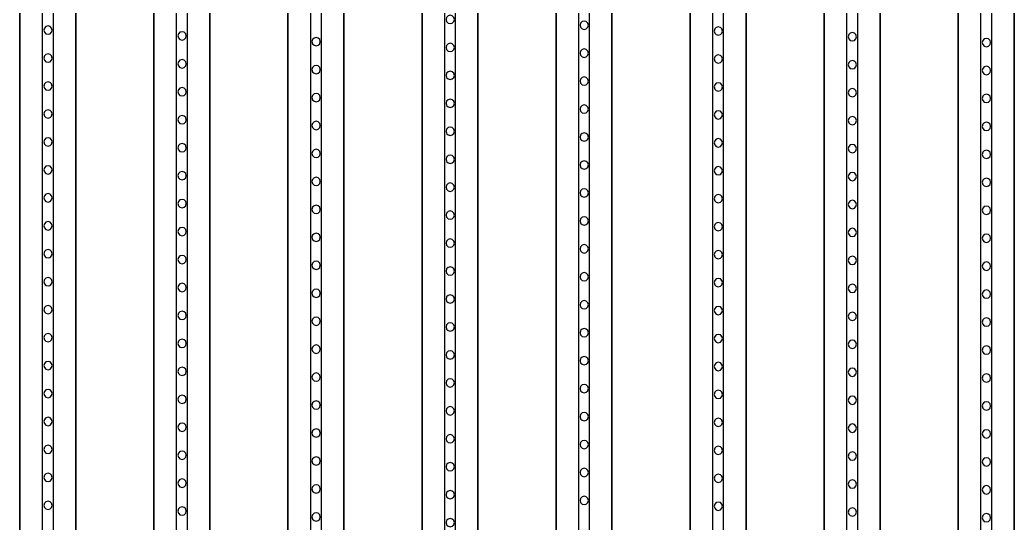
# Model space of a CAD drawing. Header units: metres. Extents: x -1550 to 1550, y -904 to 26100.
# Drawn here: x 12 to 190, y 6186.8 to 6276.8 of the extents above; entities that cross this region are included whole.
import ezdxf

# ---------------------------------------------------------------- set-up
doc = ezdxf.new("R2010")
doc.units = ezdxf.units.M
for name, color, linetype in [('Metal', 4, 'CONTINUOUS'), ('pattern_ionp', 7, 'CONTINUOUS'), ('Polyimide', 3, 'CONTINUOUS'), ('Polyimide_Negative', 5, 'CONTINUOUS')]:
    doc.layers.add(name, color=color, linetype=linetype)

msp = doc.modelspace()

# ---------------------------------------------------------------- linework, layer by layer
at = {"layer": 'Metal'}
for points in [[(18, 8.5), (18, 11993.5), (16, 11993.5), (16, 11993.5), (16, 8.5)], [(42, 262.47), (42, 11993.5), (40, 11993.5), (40, 11993.5), (40, 262.47)], [(66, 516.44), (66, 11993.5), (64, 11993.5), (64, 11993.5), (64, 516.44)], [(90, 770.4), (90, 11993.5), (88, 11993.5), (88, 11993.5), (88, 770.4)], [(114, 1024.37), (114, 11993.5), (112, 11993.5), (112, 11993.5), (112, 1024.37)], [(138, 1278.34), (138, 11993.5), (136, 11993.5), (136, 11993.5), (136, 1278.34)], [(162, 1532.31), (162, 11993.5), (160, 11993.5), (160, 11993.5), (160, 1532.31)], [(186, 1786.28), (186, 11993.5), (184, 11993.5), (184, 11993.5), (184, 1786.28)]]:
    msp.add_lwpolyline(points, dxfattribs=at)
at = {"layer": 'pattern_ionp'}
for points in [[(89.79, 6276.85), (89.69, 6277.22), (89.41, 6277.5), (89.04, 6277.6), (88.66, 6277.5), (88.39, 6277.22), (88.29, 6276.85), (88.39, 6276.47), (88.66, 6276.2), (89.04, 6276.1), (89.41, 6276.2), (89.69, 6276.47), (89.79, 6276.85)], [(113.79, 6275.82), (113.69, 6276.19), (113.41, 6276.47), (113.04, 6276.57), (112.66, 6276.47), (112.39, 6276.19), (112.29, 6275.82), (112.39, 6275.44), (112.66, 6275.17), (113.04, 6275.07), (113.41, 6275.17), (113.69, 6275.44), (113.79, 6275.82)], [(17.79, 6274.94), (17.69, 6275.32), (17.41, 6275.59), (17.04, 6275.69), (16.66, 6275.59), (16.39, 6275.32), (16.29, 6274.94), (16.39, 6274.57), (16.66, 6274.29), (17.04, 6274.19), (17.41, 6274.29), (17.69, 6274.57), (17.79, 6274.94)], [(41.79, 6273.91), (41.69, 6274.29), (41.41, 6274.56), (41.04, 6274.66), (40.66, 6274.56), (40.39, 6274.29), (40.29, 6273.91), (40.39, 6273.54), (40.66, 6273.26), (41.04, 6273.16), (41.41, 6273.26), (41.69, 6273.54), (41.79, 6273.91)], [(137.79, 6274.78), (137.69, 6275.16), (137.41, 6275.43), (137.04, 6275.53), (136.66, 6275.43), (136.39, 6275.16), (136.29, 6274.78), (136.39, 6274.41), (136.66, 6274.14), (137.04, 6274.03), (137.41, 6274.14), (137.69, 6274.41), (137.79, 6274.78)], [(161.79, 6273.75), (161.69, 6274.13), (161.41, 6274.4), (161.04, 6274.5), (160.66, 6274.4), (160.39, 6274.13), (160.29, 6273.75), (160.39, 6273.38), (160.66, 6273.1), (161.04, 6273), (161.41, 6273.1), (161.69, 6273.38), (161.79, 6273.75)], [(65.79, 6272.88), (65.69, 6273.25), (65.41, 6273.53), (65.04, 6273.63), (64.66, 6273.53), (64.39, 6273.25), (64.29, 6272.88), (64.39, 6272.5), (64.66, 6272.23), (65.04, 6272.13), (65.41, 6272.23), (65.69, 6272.5), (65.79, 6272.88)], [(185.79, 6272.72), (185.69, 6273.1), (185.41, 6273.37), (185.04, 6273.47), (184.66, 6273.37), (184.39, 6273.1), (184.29, 6272.72), (184.39, 6272.35), (184.66, 6272.07), (185.04, 6271.97), (185.41, 6272.07), (185.69, 6272.35), (185.79, 6272.72)], [(89.79, 6271.85), (89.69, 6272.22), (89.41, 6272.5), (89.04, 6272.6), (88.66, 6272.5), (88.39, 6272.22), (88.29, 6271.85), (88.39, 6271.47), (88.66, 6271.2), (89.04, 6271.1), (89.41, 6271.2), (89.69, 6271.47), (89.79, 6271.85)], [(113.79, 6270.82), (113.69, 6271.19), (113.41, 6271.47), (113.04, 6271.57), (112.66, 6271.47), (112.39, 6271.19), (112.29, 6270.82), (112.39, 6270.44), (112.66, 6270.17), (113.04, 6270.07), (113.41, 6270.17), (113.69, 6270.44), (113.79, 6270.82)], [(17.79, 6269.94), (17.69, 6270.32), (17.41, 6270.59), (17.04, 6270.69), (16.66, 6270.59), (16.39, 6270.32), (16.29, 6269.94), (16.39, 6269.57), (16.66, 6269.29), (17.04, 6269.19), (17.41, 6269.29), (17.69, 6269.57), (17.79, 6269.94)], [(41.79, 6268.91), (41.69, 6269.29), (41.41, 6269.56), (41.04, 6269.66), (40.66, 6269.56), (40.39, 6269.29), (40.29, 6268.91), (40.39, 6268.54), (40.66, 6268.26), (41.04, 6268.16), (41.41, 6268.26), (41.69, 6268.54), (41.79, 6268.91)], [(137.79, 6269.78), (137.69, 6270.16), (137.41, 6270.43), (137.04, 6270.53), (136.66, 6270.43), (136.39, 6270.16), (136.29, 6269.78), (136.39, 6269.41), (136.66, 6269.14), (137.04, 6269.03), (137.41, 6269.14), (137.69, 6269.41), (137.79, 6269.78)], [(161.79, 6268.75), (161.69, 6269.13), (161.41, 6269.4), (161.04, 6269.5), (160.66, 6269.4), (160.39, 6269.13), (160.29, 6268.75), (160.39, 6268.38), (160.66, 6268.1), (161.04, 6268), (161.41, 6268.1), (161.69, 6268.38), (161.79, 6268.75)], [(65.79, 6267.88), (65.69, 6268.25), (65.41, 6268.53), (65.04, 6268.63), (64.66, 6268.53), (64.39, 6268.25), (64.29, 6267.88), (64.39, 6267.5), (64.66, 6267.23), (65.04, 6267.13), (65.41, 6267.23), (65.69, 6267.5), (65.79, 6267.88)], [(89.79, 6266.85), (89.69, 6267.22), (89.41, 6267.5), (89.04, 6267.6), (88.66, 6267.5), (88.39, 6267.22), (88.29, 6266.85), (88.39, 6266.47), (88.66, 6266.2), (89.04, 6266.1), (89.41, 6266.2), (89.69, 6266.47), (89.79, 6266.85)], [(185.79, 6267.72), (185.69, 6268.1), (185.41, 6268.37), (185.04, 6268.47), (184.66, 6268.37), (184.39, 6268.1), (184.29, 6267.72), (184.39, 6267.35), (184.66, 6267.07), (185.04, 6266.97), (185.41, 6267.07), (185.69, 6267.35), (185.79, 6267.72)], [(17.79, 6264.94), (17.69, 6265.32), (17.41, 6265.59), (17.04, 6265.69), (16.66, 6265.59), (16.39, 6265.32), (16.29, 6264.94), (16.39, 6264.57), (16.66, 6264.29), (17.04, 6264.19), (17.41, 6264.29), (17.69, 6264.57), (17.79, 6264.94)], [(113.79, 6265.82), (113.69, 6266.19), (113.41, 6266.47), (113.04, 6266.57), (112.66, 6266.47), (112.39, 6266.19), (112.29, 6265.82), (112.39, 6265.44), (112.66, 6265.17), (113.04, 6265.07), (113.41, 6265.17), (113.69, 6265.44), (113.79, 6265.82)], [(41.79, 6263.91), (41.69, 6264.29), (41.41, 6264.56), (41.04, 6264.66), (40.66, 6264.56), (40.39, 6264.29), (40.29, 6263.91), (40.39, 6263.54), (40.66, 6263.26), (41.04, 6263.16), (41.41, 6263.26), (41.69, 6263.54), (41.79, 6263.91)], [(137.79, 6264.78), (137.69, 6265.16), (137.41, 6265.43), (137.04, 6265.53), (136.66, 6265.43), (136.39, 6265.16), (136.29, 6264.78), (136.39, 6264.41), (136.66, 6264.14), (137.04, 6264.03), (137.41, 6264.14), (137.69, 6264.41), (137.79, 6264.78)], [(161.79, 6263.75), (161.69, 6264.13), (161.41, 6264.4), (161.04, 6264.5), (160.66, 6264.4), (160.39, 6264.13), (160.29, 6263.75), (160.39, 6263.38), (160.66, 6263.1), (161.04, 6263), (161.41, 6263.1), (161.69, 6263.38), (161.79, 6263.75)], [(65.79, 6262.88), (65.69, 6263.25), (65.41, 6263.53), (65.04, 6263.63), (64.66, 6263.53), (64.39, 6263.25), (64.29, 6262.88), (64.39, 6262.5), (64.66, 6262.23), (65.04, 6262.13), (65.41, 6262.23), (65.69, 6262.5), (65.79, 6262.88)], [(89.79, 6261.85), (89.69, 6262.22), (89.41, 6262.5), (89.04, 6262.6), (88.66, 6262.5), (88.39, 6262.22), (88.29, 6261.85), (88.39, 6261.47), (88.66, 6261.2), (89.04, 6261.1), (89.41, 6261.2), (89.69, 6261.47), (89.79, 6261.85)], [(185.79, 6262.72), (185.69, 6263.1), (185.41, 6263.37), (185.04, 6263.47), (184.66, 6263.37), (184.39, 6263.1), (184.29, 6262.72), (184.39, 6262.35), (184.66, 6262.07), (185.04, 6261.97), (185.41, 6262.07), (185.69, 6262.35), (185.79, 6262.72)], [(17.79, 6259.94), (17.69, 6260.32), (17.41, 6260.59), (17.04, 6260.69), (16.66, 6260.59), (16.39, 6260.32), (16.29, 6259.94), (16.39, 6259.57), (16.66, 6259.29), (17.04, 6259.19), (17.41, 6259.29), (17.69, 6259.57), (17.79, 6259.94)], [(113.79, 6260.82), (113.69, 6261.19), (113.41, 6261.47), (113.04, 6261.57), (112.66, 6261.47), (112.39, 6261.19), (112.29, 6260.82), (112.39, 6260.44), (112.66, 6260.17), (113.04, 6260.07), (113.41, 6260.17), (113.69, 6260.44), (113.79, 6260.82)], [(137.79, 6259.78), (137.69, 6260.16), (137.41, 6260.43), (137.04, 6260.53), (136.66, 6260.43), (136.39, 6260.16), (136.29, 6259.78), (136.39, 6259.41), (136.66, 6259.14), (137.04, 6259.03), (137.41, 6259.14), (137.69, 6259.41), (137.79, 6259.78)], [(41.79, 6258.91), (41.69, 6259.29), (41.41, 6259.56), (41.04, 6259.66), (40.66, 6259.56), (40.39, 6259.29), (40.29, 6258.91), (40.39, 6258.54), (40.66, 6258.26), (41.04, 6258.16), (41.41, 6258.26), (41.69, 6258.54), (41.79, 6258.91)], [(65.79, 6257.88), (65.69, 6258.25), (65.41, 6258.53), (65.04, 6258.63), (64.66, 6258.53), (64.39, 6258.25), (64.29, 6257.88), (64.39, 6257.5), (64.66, 6257.23), (65.04, 6257.13), (65.41, 6257.23), (65.69, 6257.5), (65.79, 6257.88)], [(161.79, 6258.75), (161.69, 6259.13), (161.41, 6259.4), (161.04, 6259.5), (160.66, 6259.4), (160.39, 6259.13), (160.29, 6258.75), (160.39, 6258.38), (160.66, 6258.1), (161.04, 6258), (161.41, 6258.1), (161.69, 6258.38), (161.79, 6258.75)], [(89.79, 6256.85), (89.69, 6257.22), (89.41, 6257.5), (89.04, 6257.6), (88.66, 6257.5), (88.39, 6257.22), (88.29, 6256.85), (88.39, 6256.47), (88.66, 6256.2), (89.04, 6256.1), (89.41, 6256.2), (89.69, 6256.47), (89.79, 6256.85)], [(185.79, 6257.72), (185.69, 6258.1), (185.41, 6258.37), (185.04, 6258.47), (184.66, 6258.37), (184.39, 6258.1), (184.29, 6257.72), (184.39, 6257.35), (184.66, 6257.07), (185.04, 6256.97), (185.41, 6257.07), (185.69, 6257.35), (185.79, 6257.72)], [(17.79, 6254.94), (17.69, 6255.32), (17.41, 6255.59), (17.04, 6255.69), (16.66, 6255.59), (16.39, 6255.32), (16.29, 6254.94), (16.39, 6254.57), (16.66, 6254.29), (17.04, 6254.19), (17.41, 6254.29), (17.69, 6254.57), (17.79, 6254.94)], [(113.79, 6255.82), (113.69, 6256.19), (113.41, 6256.47), (113.04, 6256.57), (112.66, 6256.47), (112.39, 6256.19), (112.29, 6255.82), (112.39, 6255.44), (112.66, 6255.17), (113.04, 6255.07), (113.41, 6255.17), (113.69, 6255.44), (113.79, 6255.82)], [(137.79, 6254.78), (137.69, 6255.16), (137.41, 6255.43), (137.04, 6255.53), (136.66, 6255.43), (136.39, 6255.16), (136.29, 6254.78), (136.39, 6254.41), (136.66, 6254.14), (137.04, 6254.03), (137.41, 6254.14), (137.69, 6254.41), (137.79, 6254.78)], [(41.79, 6253.91), (41.69, 6254.29), (41.41, 6254.56), (41.04, 6254.66), (40.66, 6254.56), (40.39, 6254.29), (40.29, 6253.91), (40.39, 6253.54), (40.66, 6253.26), (41.04, 6253.16), (41.41, 6253.26), (41.69, 6253.54), (41.79, 6253.91)], [(65.79, 6252.88), (65.69, 6253.25), (65.41, 6253.53), (65.04, 6253.63), (64.66, 6253.53), (64.39, 6253.25), (64.29, 6252.88), (64.39, 6252.5), (64.66, 6252.23), (65.04, 6252.13), (65.41, 6252.23), (65.69, 6252.5), (65.79, 6252.88)], [(161.79, 6253.75), (161.69, 6254.13), (161.41, 6254.4), (161.04, 6254.5), (160.66, 6254.4), (160.39, 6254.13), (160.29, 6253.75), (160.39, 6253.38), (160.66, 6253.1), (161.04, 6253), (161.41, 6253.1), (161.69, 6253.38), (161.79, 6253.75)], [(185.79, 6252.72), (185.69, 6253.1), (185.41, 6253.37), (185.04, 6253.47), (184.66, 6253.37), (184.39, 6253.1), (184.29, 6252.72), (184.39, 6252.35), (184.66, 6252.07), (185.04, 6251.97), (185.41, 6252.07), (185.69, 6252.35), (185.79, 6252.72)], [(89.79, 6251.85), (89.69, 6252.22), (89.41, 6252.5), (89.04, 6252.6), (88.66, 6252.5), (88.39, 6252.22), (88.29, 6251.85), (88.39, 6251.47), (88.66, 6251.2), (89.04, 6251.1), (89.41, 6251.2), (89.69, 6251.47), (89.79, 6251.85)], [(113.79, 6250.82), (113.69, 6251.19), (113.41, 6251.47), (113.04, 6251.57), (112.66, 6251.47), (112.39, 6251.19), (112.29, 6250.82), (112.39, 6250.44), (112.66, 6250.17), (113.04, 6250.07), (113.41, 6250.17), (113.69, 6250.44), (113.79, 6250.82)], [(17.79, 6249.94), (17.69, 6250.32), (17.41, 6250.59), (17.04, 6250.69), (16.66, 6250.59), (16.39, 6250.32), (16.29, 6249.94), (16.39, 6249.57), (16.66, 6249.29), (17.04, 6249.19), (17.41, 6249.29), (17.69, 6249.57), (17.79, 6249.94)], [(41.79, 6248.91), (41.69, 6249.29), (41.41, 6249.56), (41.04, 6249.66), (40.66, 6249.56), (40.39, 6249.29), (40.29, 6248.91), (40.39, 6248.54), (40.66, 6248.26), (41.04, 6248.16), (41.41, 6248.26), (41.69, 6248.54), (41.79, 6248.91)], [(137.79, 6249.78), (137.69, 6250.16), (137.41, 6250.43), (137.04, 6250.53), (136.66, 6250.43), (136.39, 6250.16), (136.29, 6249.78), (136.39, 6249.41), (136.66, 6249.14), (137.04, 6249.03), (137.41, 6249.14), (137.69, 6249.41), (137.79, 6249.78)], [(65.79, 6247.88), (65.69, 6248.25), (65.41, 6248.53), (65.04, 6248.63), (64.66, 6248.53), (64.39, 6248.25), (64.29, 6247.88), (64.39, 6247.5), (64.66, 6247.23), (65.04, 6247.13), (65.41, 6247.23), (65.69, 6247.5), (65.79, 6247.88)], [(161.79, 6248.75), (161.69, 6249.13), (161.41, 6249.4), (161.04, 6249.5), (160.66, 6249.4), (160.39, 6249.13), (160.29, 6248.75), (160.39, 6248.38), (160.66, 6248.1), (161.04, 6248), (161.41, 6248.1), (161.69, 6248.38), (161.79, 6248.75)], [(185.79, 6247.72), (185.69, 6248.1), (185.41, 6248.37), (185.04, 6248.47), (184.66, 6248.37), (184.39, 6248.1), (184.29, 6247.72), (184.39, 6247.35), (184.66, 6247.07), (185.04, 6246.97), (185.41, 6247.07), (185.69, 6247.35), (185.79, 6247.72)], [(89.79, 6246.85), (89.69, 6247.22), (89.41, 6247.5), (89.04, 6247.6), (88.66, 6247.5), (88.39, 6247.22), (88.29, 6246.85), (88.39, 6246.47), (88.66, 6246.2), (89.04, 6246.1), (89.41, 6246.2), (89.69, 6246.47), (89.79, 6246.85)], [(113.79, 6245.82), (113.69, 6246.19), (113.41, 6246.47), (113.04, 6246.57), (112.66, 6246.47), (112.39, 6246.19), (112.29, 6245.82), (112.39, 6245.44), (112.66, 6245.17), (113.04, 6245.07), (113.41, 6245.17), (113.69, 6245.44), (113.79, 6245.82)], [(17.79, 6244.94), (17.69, 6245.32), (17.41, 6245.59), (17.04, 6245.69), (16.66, 6245.59), (16.39, 6245.32), (16.29, 6244.94), (16.39, 6244.57), (16.66, 6244.29), (17.04, 6244.19), (17.41, 6244.29), (17.69, 6244.57), (17.79, 6244.94)], [(41.79, 6243.91), (41.69, 6244.29), (41.41, 6244.56), (41.04, 6244.66), (40.66, 6244.56), (40.39, 6244.29), (40.29, 6243.91), (40.39, 6243.54), (40.66, 6243.26), (41.04, 6243.16), (41.41, 6243.26), (41.69, 6243.54), (41.79, 6243.91)], [(137.79, 6244.78), (137.69, 6245.16), (137.41, 6245.43), (137.04, 6245.53), (136.66, 6245.43), (136.39, 6245.16), (136.29, 6244.78), (136.39, 6244.41), (136.66, 6244.14), (137.04, 6244.03), (137.41, 6244.14), (137.69, 6244.41), (137.79, 6244.78)], [(161.79, 6243.75), (161.69, 6244.13), (161.41, 6244.4), (161.04, 6244.5), (160.66, 6244.4), (160.39, 6244.13), (160.29, 6243.75), (160.39, 6243.38), (160.66, 6243.1), (161.04, 6243), (161.41, 6243.1), (161.69, 6243.38), (161.79, 6243.75)], [(65.79, 6242.88), (65.69, 6243.25), (65.41, 6243.53), (65.04, 6243.63), (64.66, 6243.53), (64.39, 6243.25), (64.29, 6242.88), (64.39, 6242.5), (64.66, 6242.23), (65.04, 6242.13), (65.41, 6242.23), (65.69, 6242.5), (65.79, 6242.88)], [(89.79, 6241.85), (89.69, 6242.22), (89.41, 6242.5), (89.04, 6242.6), (88.66, 6242.5), (88.39, 6242.22), (88.29, 6241.85), (88.39, 6241.47), (88.66, 6241.2), (89.04, 6241.1), (89.41, 6241.2), (89.69, 6241.47), (89.79, 6241.85)], [(185.79, 6242.72), (185.69, 6243.1), (185.41, 6243.37), (185.04, 6243.47), (184.66, 6243.37), (184.39, 6243.1), (184.29, 6242.72), (184.39, 6242.35), (184.66, 6242.07), (185.04, 6241.97), (185.41, 6242.07), (185.69, 6242.35), (185.79, 6242.72)], [(17.79, 6239.94), (17.69, 6240.32), (17.41, 6240.59), (17.04, 6240.69), (16.66, 6240.59), (16.39, 6240.32), (16.29, 6239.94), (16.39, 6239.57), (16.66, 6239.29), (17.04, 6239.19), (17.41, 6239.29), (17.69, 6239.57), (17.79, 6239.94)], [(113.79, 6240.82), (113.69, 6241.19), (113.41, 6241.47), (113.04, 6241.57), (112.66, 6241.47), (112.39, 6241.19), (112.29, 6240.82), (112.39, 6240.44), (112.66, 6240.17), (113.04, 6240.07), (113.41, 6240.17), (113.69, 6240.44), (113.79, 6240.82)], [(41.79, 6238.91), (41.69, 6239.29), (41.41, 6239.56), (41.04, 6239.66), (40.66, 6239.56), (40.39, 6239.29), (40.29, 6238.91), (40.39, 6238.54), (40.66, 6238.26), (41.04, 6238.16), (41.41, 6238.26), (41.69, 6238.54), (41.79, 6238.91)], [(137.79, 6239.78), (137.69, 6240.16), (137.41, 6240.43), (137.04, 6240.53), (136.66, 6240.43), (136.39, 6240.16), (136.29, 6239.78), (136.39, 6239.41), (136.66, 6239.14), (137.04, 6239.03), (137.41, 6239.14), (137.69, 6239.41), (137.79, 6239.78)], [(161.79, 6238.75), (161.69, 6239.13), (161.41, 6239.4), (161.04, 6239.5), (160.66, 6239.4), (160.39, 6239.13), (160.29, 6238.75), (160.39, 6238.38), (160.66, 6238.1), (161.04, 6238), (161.41, 6238.1), (161.69, 6238.38), (161.79, 6238.75)], [(65.79, 6237.88), (65.69, 6238.25), (65.41, 6238.53), (65.04, 6238.63), (64.66, 6238.53), (64.39, 6238.25), (64.29, 6237.88), (64.39, 6237.5), (64.66, 6237.23), (65.04, 6237.13), (65.41, 6237.23), (65.69, 6237.5), (65.79, 6237.88)], [(89.79, 6236.85), (89.69, 6237.22), (89.41, 6237.5), (89.04, 6237.6), (88.66, 6237.5), (88.39, 6237.22), (88.29, 6236.85), (88.39, 6236.47), (88.66, 6236.2), (89.04, 6236.1), (89.41, 6236.2), (89.69, 6236.47), (89.79, 6236.85)], [(185.79, 6237.72), (185.69, 6238.1), (185.41, 6238.37), (185.04, 6238.47), (184.66, 6238.37), (184.39, 6238.1), (184.29, 6237.72), (184.39, 6237.35), (184.66, 6237.07), (185.04, 6236.97), (185.41, 6237.07), (185.69, 6237.35), (185.79, 6237.72)], [(17.79, 6234.94), (17.69, 6235.32), (17.41, 6235.59), (17.04, 6235.69), (16.66, 6235.59), (16.39, 6235.32), (16.29, 6234.94), (16.39, 6234.57), (16.66, 6234.29), (17.04, 6234.19), (17.41, 6234.29), (17.69, 6234.57), (17.79, 6234.94)], [(113.79, 6235.82), (113.69, 6236.19), (113.41, 6236.47), (113.04, 6236.57), (112.66, 6236.47), (112.39, 6236.19), (112.29, 6235.82), (112.39, 6235.44), (112.66, 6235.17), (113.04, 6235.07), (113.41, 6235.17), (113.69, 6235.44), (113.79, 6235.82)], [(137.79, 6234.78), (137.69, 6235.16), (137.41, 6235.43), (137.04, 6235.53), (136.66, 6235.43), (136.39, 6235.16), (136.29, 6234.78), (136.39, 6234.41), (136.66, 6234.14), (137.04, 6234.03), (137.41, 6234.14), (137.69, 6234.41), (137.79, 6234.78)], [(41.79, 6233.91), (41.69, 6234.29), (41.41, 6234.56), (41.04, 6234.66), (40.66, 6234.56), (40.39, 6234.29), (40.29, 6233.91), (40.39, 6233.54), (40.66, 6233.26), (41.04, 6233.16), (41.41, 6233.26), (41.69, 6233.54), (41.79, 6233.91)], [(65.79, 6232.88), (65.69, 6233.25), (65.41, 6233.53), (65.04, 6233.63), (64.66, 6233.53), (64.39, 6233.25), (64.29, 6232.88), (64.39, 6232.5), (64.66, 6232.23), (65.04, 6232.13), (65.41, 6232.23), (65.69, 6232.5), (65.79, 6232.88)], [(161.79, 6233.75), (161.69, 6234.13), (161.41, 6234.4), (161.04, 6234.5), (160.66, 6234.4), (160.39, 6234.13), (160.29, 6233.75), (160.39, 6233.38), (160.66, 6233.1), (161.04, 6233), (161.41, 6233.1), (161.69, 6233.38), (161.79, 6233.75)], [(89.79, 6231.85), (89.69, 6232.22), (89.41, 6232.5), (89.04, 6232.6), (88.66, 6232.5), (88.39, 6232.22), (88.29, 6231.85), (88.39, 6231.47), (88.66, 6231.2), (89.04, 6231.1), (89.41, 6231.2), (89.69, 6231.47), (89.79, 6231.85)], [(185.79, 6232.72), (185.69, 6233.1), (185.41, 6233.37), (185.04, 6233.47), (184.66, 6233.37), (184.39, 6233.1), (184.29, 6232.72), (184.39, 6232.35), (184.66, 6232.07), (185.04, 6231.97), (185.41, 6232.07), (185.69, 6232.35), (185.79, 6232.72)], [(17.79, 6229.94), (17.69, 6230.32), (17.41, 6230.59), (17.04, 6230.69), (16.66, 6230.59), (16.39, 6230.32), (16.29, 6229.94), (16.39, 6229.57), (16.66, 6229.29), (17.04, 6229.19), (17.41, 6229.29), (17.69, 6229.57), (17.79, 6229.94)], [(113.79, 6230.82), (113.69, 6231.19), (113.41, 6231.47), (113.04, 6231.57), (112.66, 6231.47), (112.39, 6231.19), (112.29, 6230.82), (112.39, 6230.44), (112.66, 6230.17), (113.04, 6230.07), (113.41, 6230.17), (113.69, 6230.44), (113.79, 6230.82)], [(137.79, 6229.78), (137.69, 6230.16), (137.41, 6230.43), (137.04, 6230.53), (136.66, 6230.43), (136.39, 6230.16), (136.29, 6229.78), (136.39, 6229.41), (136.66, 6229.14), (137.04, 6229.03), (137.41, 6229.14), (137.69, 6229.41), (137.79, 6229.78)], [(41.79, 6228.91), (41.69, 6229.29), (41.41, 6229.56), (41.04, 6229.66), (40.66, 6229.56), (40.39, 6229.29), (40.29, 6228.91), (40.39, 6228.54), (40.66, 6228.26), (41.04, 6228.16), (41.41, 6228.26), (41.69, 6228.54), (41.79, 6228.91)], [(65.79, 6227.88), (65.69, 6228.25), (65.41, 6228.53), (65.04, 6228.63), (64.66, 6228.53), (64.39, 6228.25), (64.29, 6227.88), (64.39, 6227.5), (64.66, 6227.23), (65.04, 6227.13), (65.41, 6227.23), (65.69, 6227.5), (65.79, 6227.88)], [(161.79, 6228.75), (161.69, 6229.13), (161.41, 6229.4), (161.04, 6229.5), (160.66, 6229.4), (160.39, 6229.13), (160.29, 6228.75), (160.39, 6228.38), (160.66, 6228.1), (161.04, 6228), (161.41, 6228.1), (161.69, 6228.38), (161.79, 6228.75)], [(185.79, 6227.72), (185.69, 6228.1), (185.41, 6228.37), (185.04, 6228.47), (184.66, 6228.37), (184.39, 6228.1), (184.29, 6227.72), (184.39, 6227.35), (184.66, 6227.07), (185.04, 6226.97), (185.41, 6227.07), (185.69, 6227.35), (185.79, 6227.72)], [(89.79, 6226.85), (89.69, 6227.22), (89.41, 6227.5), (89.04, 6227.6), (88.66, 6227.5), (88.39, 6227.22), (88.29, 6226.85), (88.39, 6226.47), (88.66, 6226.2), (89.04, 6226.1), (89.41, 6226.2), (89.69, 6226.47), (89.79, 6226.85)], [(113.79, 6225.82), (113.69, 6226.19), (113.41, 6226.47), (113.04, 6226.57), (112.66, 6226.47), (112.39, 6226.19), (112.29, 6225.82), (112.39, 6225.44), (112.66, 6225.17), (113.04, 6225.07), (113.41, 6225.17), (113.69, 6225.44), (113.79, 6225.82)], [(17.79, 6224.94), (17.69, 6225.32), (17.41, 6225.59), (17.04, 6225.69), (16.66, 6225.59), (16.39, 6225.32), (16.29, 6224.94), (16.39, 6224.57), (16.66, 6224.29), (17.04, 6224.19), (17.41, 6224.29), (17.69, 6224.57), (17.79, 6224.94)], [(41.79, 6223.91), (41.69, 6224.29), (41.41, 6224.56), (41.04, 6224.66), (40.66, 6224.56), (40.39, 6224.29), (40.29, 6223.91), (40.39, 6223.54), (40.66, 6223.26), (41.04, 6223.16), (41.41, 6223.26), (41.69, 6223.54), (41.79, 6223.91)], [(137.79, 6224.78), (137.69, 6225.16), (137.41, 6225.43), (137.04, 6225.53), (136.66, 6225.43), (136.39, 6225.16), (136.29, 6224.78), (136.39, 6224.41), (136.66, 6224.14), (137.04, 6224.03), (137.41, 6224.14), (137.69, 6224.41), (137.79, 6224.78)], [(65.79, 6222.88), (65.69, 6223.25), (65.41, 6223.53), (65.04, 6223.63), (64.66, 6223.53), (64.39, 6223.25), (64.29, 6222.88), (64.39, 6222.5), (64.66, 6222.23), (65.04, 6222.13), (65.41, 6222.23), (65.69, 6222.5), (65.79, 6222.88)], [(161.79, 6223.75), (161.69, 6224.13), (161.41, 6224.4), (161.04, 6224.5), (160.66, 6224.4), (160.39, 6224.13), (160.29, 6223.75), (160.39, 6223.38), (160.66, 6223.1), (161.04, 6223), (161.41, 6223.1), (161.69, 6223.38), (161.79, 6223.75)], [(185.79, 6222.72), (185.69, 6223.1), (185.41, 6223.37), (185.04, 6223.47), (184.66, 6223.37), (184.39, 6223.1), (184.29, 6222.72), (184.39, 6222.35), (184.66, 6222.07), (185.04, 6221.97), (185.41, 6222.07), (185.69, 6222.35), (185.79, 6222.72)], [(89.79, 6221.85), (89.69, 6222.22), (89.41, 6222.5), (89.04, 6222.6), (88.66, 6222.5), (88.39, 6222.22), (88.29, 6221.85), (88.39, 6221.47), (88.66, 6221.2), (89.04, 6221.1), (89.41, 6221.2), (89.69, 6221.47), (89.79, 6221.85)], [(113.79, 6220.82), (113.69, 6221.19), (113.41, 6221.47), (113.04, 6221.57), (112.66, 6221.47), (112.39, 6221.19), (112.29, 6220.82), (112.39, 6220.44), (112.66, 6220.17), (113.04, 6220.07), (113.41, 6220.17), (113.69, 6220.44), (113.79, 6220.82)], [(17.79, 6219.94), (17.69, 6220.32), (17.41, 6220.59), (17.04, 6220.69), (16.66, 6220.59), (16.39, 6220.32), (16.29, 6219.94), (16.39, 6219.57), (16.66, 6219.29), (17.04, 6219.19), (17.41, 6219.29), (17.69, 6219.57), (17.79, 6219.94)], [(41.79, 6218.91), (41.69, 6219.29), (41.41, 6219.56), (41.04, 6219.66), (40.66, 6219.56), (40.39, 6219.29), (40.29, 6218.91), (40.39, 6218.54), (40.66, 6218.26), (41.04, 6218.16), (41.41, 6218.26), (41.69, 6218.54), (41.79, 6218.91)], [(137.79, 6219.78), (137.69, 6220.16), (137.41, 6220.43), (137.04, 6220.53), (136.66, 6220.43), (136.39, 6220.16), (136.29, 6219.78), (136.39, 6219.41), (136.66, 6219.14), (137.04, 6219.03), (137.41, 6219.14), (137.69, 6219.41), (137.79, 6219.78)], [(161.79, 6218.75), (161.69, 6219.13), (161.41, 6219.4), (161.04, 6219.5), (160.66, 6219.4), (160.39, 6219.13), (160.29, 6218.75), (160.39, 6218.38), (160.66, 6218.1), (161.04, 6218), (161.41, 6218.1), (161.69, 6218.38), (161.79, 6218.75)], [(65.79, 6217.88), (65.69, 6218.25), (65.41, 6218.53), (65.04, 6218.63), (64.66, 6218.53), (64.39, 6218.25), (64.29, 6217.88), (64.39, 6217.5), (64.66, 6217.23), (65.04, 6217.13), (65.41, 6217.23), (65.69, 6217.5), (65.79, 6217.88)], [(89.79, 6216.85), (89.69, 6217.22), (89.41, 6217.5), (89.04, 6217.6), (88.66, 6217.5), (88.39, 6217.22), (88.29, 6216.85), (88.39, 6216.47), (88.66, 6216.2), (89.04, 6216.1), (89.41, 6216.2), (89.69, 6216.47), (89.79, 6216.85)], [(185.79, 6217.72), (185.69, 6218.1), (185.41, 6218.37), (185.04, 6218.47), (184.66, 6218.37), (184.39, 6218.1), (184.29, 6217.72), (184.39, 6217.35), (184.66, 6217.07), (185.04, 6216.97), (185.41, 6217.07), (185.69, 6217.35), (185.79, 6217.72)], [(113.79, 6215.82), (113.69, 6216.19), (113.41, 6216.47), (113.04, 6216.57), (112.66, 6216.47), (112.39, 6216.19), (112.29, 6215.82), (112.39, 6215.44), (112.66, 6215.17), (113.04, 6215.07), (113.41, 6215.17), (113.69, 6215.44), (113.79, 6215.82)], [(17.79, 6214.94), (17.69, 6215.32), (17.41, 6215.59), (17.04, 6215.69), (16.66, 6215.59), (16.39, 6215.32), (16.29, 6214.94), (16.39, 6214.57), (16.66, 6214.29), (17.04, 6214.19), (17.41, 6214.29), (17.69, 6214.57), (17.79, 6214.94)], [(41.79, 6213.91), (41.69, 6214.29), (41.41, 6214.56), (41.04, 6214.66), (40.66, 6214.56), (40.39, 6214.29), (40.29, 6213.91), (40.39, 6213.54), (40.66, 6213.26), (41.04, 6213.16), (41.41, 6213.26), (41.69, 6213.54), (41.79, 6213.91)], [(137.79, 6214.78), (137.69, 6215.16), (137.41, 6215.43), (137.04, 6215.53), (136.66, 6215.43), (136.39, 6215.16), (136.29, 6214.78), (136.39, 6214.41), (136.66, 6214.14), (137.04, 6214.03), (137.41, 6214.14), (137.69, 6214.41), (137.79, 6214.78)], [(161.79, 6213.75), (161.69, 6214.13), (161.41, 6214.4), (161.04, 6214.5), (160.66, 6214.4), (160.39, 6214.13), (160.29, 6213.75), (160.39, 6213.38), (160.66, 6213.1), (161.04, 6213), (161.41, 6213.1), (161.69, 6213.38), (161.79, 6213.75)], [(65.79, 6212.88), (65.69, 6213.25), (65.41, 6213.53), (65.04, 6213.63), (64.66, 6213.53), (64.39, 6213.25), (64.29, 6212.88), (64.39, 6212.5), (64.66, 6212.23), (65.04, 6212.13), (65.41, 6212.23), (65.69, 6212.5), (65.79, 6212.88)], [(89.79, 6211.85), (89.69, 6212.22), (89.41, 6212.5), (89.04, 6212.6), (88.66, 6212.5), (88.39, 6212.22), (88.29, 6211.85), (88.39, 6211.47), (88.66, 6211.2), (89.04, 6211.1), (89.41, 6211.2), (89.69, 6211.47), (89.79, 6211.85)], [(185.79, 6212.72), (185.69, 6213.1), (185.41, 6213.37), (185.04, 6213.47), (184.66, 6213.37), (184.39, 6213.1), (184.29, 6212.72), (184.39, 6212.35), (184.66, 6212.07), (185.04, 6211.97), (185.41, 6212.07), (185.69, 6212.35), (185.79, 6212.72)], [(17.79, 6209.94), (17.69, 6210.32), (17.41, 6210.59), (17.04, 6210.69), (16.66, 6210.59), (16.39, 6210.32), (16.29, 6209.94), (16.39, 6209.57), (16.66, 6209.29), (17.04, 6209.19), (17.41, 6209.29), (17.69, 6209.57), (17.79, 6209.94)], [(113.79, 6210.82), (113.69, 6211.19), (113.41, 6211.47), (113.04, 6211.57), (112.66, 6211.47), (112.39, 6211.19), (112.29, 6210.82), (112.39, 6210.44), (112.66, 6210.17), (113.04, 6210.07), (113.41, 6210.17), (113.69, 6210.44), (113.79, 6210.82)], [(137.79, 6209.78), (137.69, 6210.16), (137.41, 6210.43), (137.04, 6210.53), (136.66, 6210.43), (136.39, 6210.16), (136.29, 6209.78), (136.39, 6209.41), (136.66, 6209.14), (137.04, 6209.03), (137.41, 6209.14), (137.69, 6209.41), (137.79, 6209.78)], [(41.79, 6208.91), (41.69, 6209.29), (41.41, 6209.56), (41.04, 6209.66), (40.66, 6209.56), (40.39, 6209.29), (40.29, 6208.91), (40.39, 6208.54), (40.66, 6208.26), (41.04, 6208.16), (41.41, 6208.26), (41.69, 6208.54), (41.79, 6208.91)], [(161.79, 6208.75), (161.69, 6209.13), (161.41, 6209.4), (161.04, 6209.5), (160.66, 6209.4), (160.39, 6209.13), (160.29, 6208.75), (160.39, 6208.38), (160.66, 6208.1), (161.04, 6208), (161.41, 6208.1), (161.69, 6208.38), (161.79, 6208.75)], [(65.79, 6207.88), (65.69, 6208.25), (65.41, 6208.53), (65.04, 6208.63), (64.66, 6208.53), (64.39, 6208.25), (64.29, 6207.88), (64.39, 6207.5), (64.66, 6207.23), (65.04, 6207.13), (65.41, 6207.23), (65.69, 6207.5), (65.79, 6207.88)], [(89.79, 6206.85), (89.69, 6207.22), (89.41, 6207.5), (89.04, 6207.6), (88.66, 6207.5), (88.39, 6207.22), (88.29, 6206.85), (88.39, 6206.47), (88.66, 6206.2), (89.04, 6206.1), (89.41, 6206.2), (89.69, 6206.47), (89.79, 6206.85)], [(185.79, 6207.72), (185.69, 6208.1), (185.41, 6208.37), (185.04, 6208.47), (184.66, 6208.37), (184.39, 6208.1), (184.29, 6207.72), (184.39, 6207.35), (184.66, 6207.07), (185.04, 6206.97), (185.41, 6207.07), (185.69, 6207.35), (185.79, 6207.72)], [(17.79, 6204.94), (17.69, 6205.32), (17.41, 6205.59), (17.04, 6205.69), (16.66, 6205.59), (16.39, 6205.32), (16.29, 6204.94), (16.39, 6204.57), (16.66, 6204.29), (17.04, 6204.19), (17.41, 6204.29), (17.69, 6204.57), (17.79, 6204.94)], [(113.79, 6205.82), (113.69, 6206.19), (113.41, 6206.47), (113.04, 6206.57), (112.66, 6206.47), (112.39, 6206.19), (112.29, 6205.82), (112.39, 6205.44), (112.66, 6205.17), (113.04, 6205.07), (113.41, 6205.17), (113.69, 6205.44), (113.79, 6205.82)], [(137.79, 6204.78), (137.69, 6205.16), (137.41, 6205.43), (137.04, 6205.53), (136.66, 6205.43), (136.39, 6205.16), (136.29, 6204.78), (136.39, 6204.41), (136.66, 6204.14), (137.04, 6204.03), (137.41, 6204.14), (137.69, 6204.41), (137.79, 6204.78)], [(41.79, 6203.91), (41.69, 6204.29), (41.41, 6204.56), (41.04, 6204.66), (40.66, 6204.56), (40.39, 6204.29), (40.29, 6203.91), (40.39, 6203.54), (40.66, 6203.26), (41.04, 6203.16), (41.41, 6203.26), (41.69, 6203.54), (41.79, 6203.91)], [(65.79, 6202.88), (65.69, 6203.25), (65.41, 6203.53), (65.04, 6203.63), (64.66, 6203.53), (64.39, 6203.25), (64.29, 6202.88), (64.39, 6202.5), (64.66, 6202.23), (65.04, 6202.13), (65.41, 6202.23), (65.69, 6202.5), (65.79, 6202.88)], [(161.79, 6203.75), (161.69, 6204.13), (161.41, 6204.4), (161.04, 6204.5), (160.66, 6204.4), (160.39, 6204.13), (160.29, 6203.75), (160.39, 6203.38), (160.66, 6203.1), (161.04, 6203), (161.41, 6203.1), (161.69, 6203.38), (161.79, 6203.75)], [(185.79, 6202.72), (185.69, 6203.1), (185.41, 6203.37), (185.04, 6203.47), (184.66, 6203.37), (184.39, 6203.1), (184.29, 6202.72), (184.39, 6202.35), (184.66, 6202.07), (185.04, 6201.97), (185.41, 6202.07), (185.69, 6202.35), (185.79, 6202.72)], [(89.79, 6201.85), (89.69, 6202.22), (89.41, 6202.5), (89.04, 6202.6), (88.66, 6202.5), (88.39, 6202.22), (88.29, 6201.85), (88.39, 6201.47), (88.66, 6201.2), (89.04, 6201.1), (89.41, 6201.2), (89.69, 6201.47), (89.79, 6201.85)], [(113.79, 6200.82), (113.69, 6201.19), (113.41, 6201.47), (113.04, 6201.57), (112.66, 6201.47), (112.39, 6201.19), (112.29, 6200.82), (112.39, 6200.44), (112.66, 6200.17), (113.04, 6200.07), (113.41, 6200.17), (113.69, 6200.44), (113.79, 6200.82)], [(17.79, 6199.94), (17.69, 6200.32), (17.41, 6200.59), (17.04, 6200.69), (16.66, 6200.59), (16.39, 6200.32), (16.29, 6199.94), (16.39, 6199.57), (16.66, 6199.29), (17.04, 6199.19), (17.41, 6199.29), (17.69, 6199.57), (17.79, 6199.94)], [(137.79, 6199.78), (137.69, 6200.16), (137.41, 6200.43), (137.04, 6200.53), (136.66, 6200.43), (136.39, 6200.16), (136.29, 6199.78), (136.39, 6199.41), (136.66, 6199.14), (137.04, 6199.03), (137.41, 6199.14), (137.69, 6199.41), (137.79, 6199.78)], [(41.79, 6198.91), (41.69, 6199.29), (41.41, 6199.56), (41.04, 6199.66), (40.66, 6199.56), (40.39, 6199.29), (40.29, 6198.91), (40.39, 6198.54), (40.66, 6198.26), (41.04, 6198.16), (41.41, 6198.26), (41.69, 6198.54), (41.79, 6198.91)], [(65.79, 6197.88), (65.69, 6198.25), (65.41, 6198.53), (65.04, 6198.63), (64.66, 6198.53), (64.39, 6198.25), (64.29, 6197.88), (64.39, 6197.5), (64.66, 6197.23), (65.04, 6197.13), (65.41, 6197.23), (65.69, 6197.5), (65.79, 6197.88)], [(161.79, 6198.75), (161.69, 6199.13), (161.41, 6199.4), (161.04, 6199.5), (160.66, 6199.4), (160.39, 6199.13), (160.29, 6198.75), (160.39, 6198.38), (160.66, 6198.1), (161.04, 6198), (161.41, 6198.1), (161.69, 6198.38), (161.79, 6198.75)], [(185.79, 6197.72), (185.69, 6198.1), (185.41, 6198.37), (185.04, 6198.47), (184.66, 6198.37), (184.39, 6198.1), (184.29, 6197.72), (184.39, 6197.35), (184.66, 6197.07), (185.04, 6196.97), (185.41, 6197.07), (185.69, 6197.35), (185.79, 6197.72)], [(89.79, 6196.85), (89.69, 6197.22), (89.41, 6197.5), (89.04, 6197.6), (88.66, 6197.5), (88.39, 6197.22), (88.29, 6196.85), (88.39, 6196.47), (88.66, 6196.2), (89.04, 6196.1), (89.41, 6196.2), (89.69, 6196.47), (89.79, 6196.85)], [(113.79, 6195.82), (113.69, 6196.19), (113.41, 6196.47), (113.04, 6196.57), (112.66, 6196.47), (112.39, 6196.19), (112.29, 6195.82), (112.39, 6195.44), (112.66, 6195.17), (113.04, 6195.07), (113.41, 6195.17), (113.69, 6195.44), (113.79, 6195.82)], [(17.79, 6194.94), (17.69, 6195.32), (17.41, 6195.59), (17.04, 6195.69), (16.66, 6195.59), (16.39, 6195.32), (16.29, 6194.94), (16.39, 6194.57), (16.66, 6194.29), (17.04, 6194.19), (17.41, 6194.29), (17.69, 6194.57), (17.79, 6194.94)], [(41.79, 6193.91), (41.69, 6194.29), (41.41, 6194.56), (41.04, 6194.66), (40.66, 6194.56), (40.39, 6194.29), (40.29, 6193.91), (40.39, 6193.54), (40.66, 6193.26), (41.04, 6193.16), (41.41, 6193.26), (41.69, 6193.54), (41.79, 6193.91)], [(137.79, 6194.78), (137.69, 6195.16), (137.41, 6195.43), (137.04, 6195.53), (136.66, 6195.43), (136.39, 6195.16), (136.29, 6194.78), (136.39, 6194.41), (136.66, 6194.14), (137.04, 6194.03), (137.41, 6194.14), (137.69, 6194.41), (137.79, 6194.78)], [(161.79, 6193.75), (161.69, 6194.13), (161.41, 6194.4), (161.04, 6194.5), (160.66, 6194.4), (160.39, 6194.13), (160.29, 6193.75), (160.39, 6193.38), (160.66, 6193.1), (161.04, 6193), (161.41, 6193.1), (161.69, 6193.38), (161.79, 6193.75)], [(65.79, 6192.88), (65.69, 6193.25), (65.41, 6193.53), (65.04, 6193.63), (64.66, 6193.53), (64.39, 6193.25), (64.29, 6192.88), (64.39, 6192.5), (64.66, 6192.23), (65.04, 6192.13), (65.41, 6192.23), (65.69, 6192.5), (65.79, 6192.88)], [(185.79, 6192.72), (185.69, 6193.1), (185.41, 6193.37), (185.04, 6193.47), (184.66, 6193.37), (184.39, 6193.1), (184.29, 6192.72), (184.39, 6192.35), (184.66, 6192.07), (185.04, 6191.97), (185.41, 6192.07), (185.69, 6192.35), (185.79, 6192.72)], [(89.79, 6191.85), (89.69, 6192.22), (89.41, 6192.5), (89.04, 6192.6), (88.66, 6192.5), (88.39, 6192.22), (88.29, 6191.85), (88.39, 6191.47), (88.66, 6191.2), (89.04, 6191.1), (89.41, 6191.2), (89.69, 6191.47), (89.79, 6191.85)], [(113.79, 6190.82), (113.69, 6191.19), (113.41, 6191.47), (113.04, 6191.57), (112.66, 6191.47), (112.39, 6191.19), (112.29, 6190.82), (112.39, 6190.44), (112.66, 6190.17), (113.04, 6190.07), (113.41, 6190.17), (113.69, 6190.44), (113.79, 6190.82)], [(17.79, 6189.94), (17.69, 6190.32), (17.41, 6190.59), (17.04, 6190.69), (16.66, 6190.59), (16.39, 6190.32), (16.29, 6189.94), (16.39, 6189.57), (16.66, 6189.29), (17.04, 6189.19), (17.41, 6189.29), (17.69, 6189.57), (17.79, 6189.94)], [(41.79, 6188.91), (41.69, 6189.29), (41.41, 6189.56), (41.04, 6189.66), (40.66, 6189.56), (40.39, 6189.29), (40.29, 6188.91), (40.39, 6188.54), (40.66, 6188.26), (41.04, 6188.16), (41.41, 6188.26), (41.69, 6188.54), (41.79, 6188.91)], [(137.79, 6189.78), (137.69, 6190.16), (137.41, 6190.43), (137.04, 6190.53), (136.66, 6190.43), (136.39, 6190.16), (136.29, 6189.78), (136.39, 6189.41), (136.66, 6189.14), (137.04, 6189.03), (137.41, 6189.14), (137.69, 6189.41), (137.79, 6189.78)], [(161.79, 6188.75), (161.69, 6189.13), (161.41, 6189.4), (161.04, 6189.5), (160.66, 6189.4), (160.39, 6189.13), (160.29, 6188.75), (160.39, 6188.38), (160.66, 6188.1), (161.04, 6188), (161.41, 6188.1), (161.69, 6188.38), (161.79, 6188.75)], [(65.79, 6187.88), (65.69, 6188.25), (65.41, 6188.53), (65.04, 6188.63), (64.66, 6188.53), (64.39, 6188.25), (64.29, 6187.88), (64.39, 6187.5), (64.66, 6187.23), (65.04, 6187.13), (65.41, 6187.23), (65.69, 6187.5), (65.79, 6187.88)], [(89.79, 6186.85), (89.69, 6187.22), (89.41, 6187.5), (89.04, 6187.6), (88.66, 6187.5), (88.39, 6187.22), (88.29, 6186.85), (88.39, 6186.47), (88.66, 6186.2), (89.04, 6186.1), (89.41, 6186.2), (89.69, 6186.47), (89.79, 6186.85)], [(185.79, 6187.72), (185.69, 6188.1), (185.41, 6188.37), (185.04, 6188.47), (184.66, 6188.37), (184.39, 6188.1), (184.29, 6187.72), (184.39, 6187.35), (184.66, 6187.07), (185.04, 6186.97), (185.41, 6187.07), (185.69, 6187.35), (185.79, 6187.72)]]:
    msp.add_lwpolyline(points, close=True, dxfattribs=at)
at = {"layer": 'Polyimide'}
for points in [[(12, 12.5), (12, 11978.5)], [(22, 11978.5), (22, 12.5)], [(36, 266.47), (36, 11978.5)], [(46, 11978.5), (46, 266.47)], [(60, 520.44), (60, 11978.5)], [(70, 11978.5), (70, 520.44)], [(84, 774.4), (84, 11978.5)], [(94, 11978.5), (94, 774.4)], [(108, 1028.37), (108, 11978.5)], [(118, 11978.5), (118, 1028.37)], [(132, 1282.34), (132, 11978.5)], [(142, 11978.5), (142, 1282.34)], [(156, 1536.31), (156, 11978.5)], [(166, 11978.5), (166, 1536.31)], [(180, 1790.28), (180, 11978.5)], [(190, 11978.5), (190, 1790.28)]]:
    msp.add_lwpolyline(points, dxfattribs=at)
at = {"layer": 'Polyimide_Negative'}
for points in [[(12, 11978.5), (12, 12.5)], [(22, 12.5), (22, 11978.5)], [(36, 11978.5), (36, 266.47)], [(46, 266.47), (46, 11978.5)], [(60, 11978.5), (60, 520.44)], [(70, 520.44), (70, 11978.5)], [(84, 11978.5), (84, 774.4)], [(94, 774.4), (94, 11978.5)], [(108, 11978.5), (108, 1028.37)], [(118, 1028.37), (118, 11978.5)], [(132, 11978.5), (132, 1282.34)], [(142, 1282.34), (142, 11978.5)], [(156, 11978.5), (156, 1536.31)], [(166, 1536.31), (166, 11978.5)], [(180, 11978.5), (180, 1790.28)], [(190, 1790.28), (190, 11978.5)]]:
    msp.add_lwpolyline(points, dxfattribs=at)

doc.saveas('drawing.dxf')
